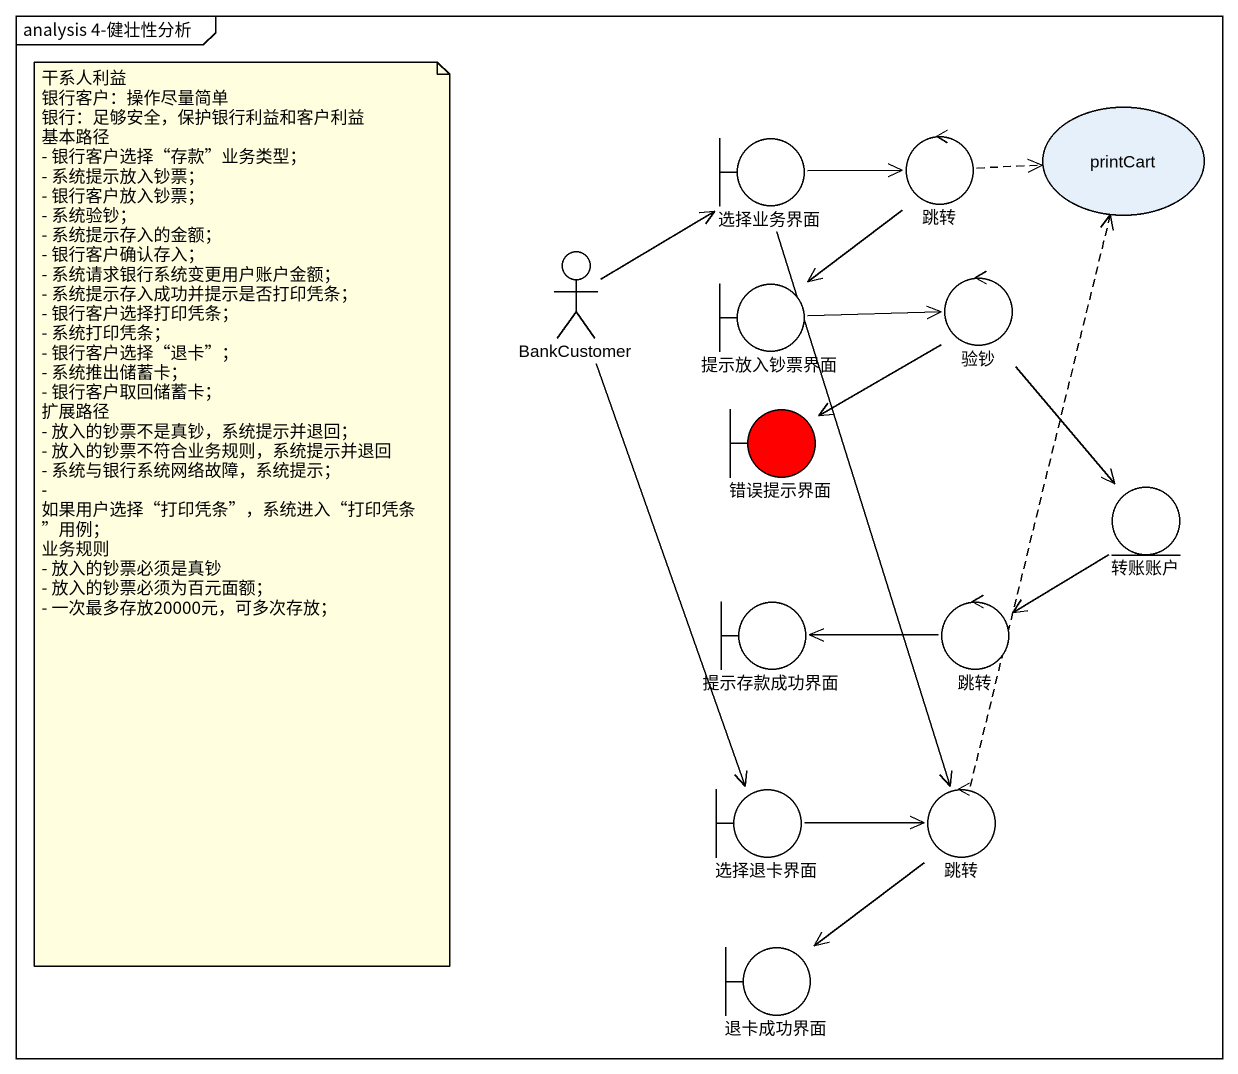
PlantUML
@startuml
mainframe analysis 4-健壮性分析
control 跳转
usecase printCart
boundary 选择业务界面
actor BankCustomer
boundary 提示放入钞票界面
control 验钞
boundary 错误提示界面 #FF0000
entity 转账账户
boundary 提示存款成功界面
control "跳转" as 跳转_2
boundary 选择退卡界面
control "跳转" as 跳转_3
boundary 退卡成功界面
跳转 .right.> printCart
跳转 --> 提示放入钞票界面
选择业务界面 -right-> 跳转
选择业务界面 --> 跳转_3
BankCustomer -up-> 选择业务界面
BankCustomer --> 选择退卡界面
提示放入钞票界面 -right-> 验钞
验钞 --> 错误提示界面
验钞 --> 转账账户
转账账户 --> 跳转_2
跳转_2 -left-> 提示存款成功界面
选择退卡界面 -right-> 跳转_3
跳转_3 .up.> printCart
跳转_3 --> 退卡成功界面
note as N1
  干系人利益
  银行客户：操作尽量简单
  银行：足够安全，保护银行利益和客户利益
  基本路径
  - 银行客户选择“存款”业务类型；
  - 系统提示放入钞票；
  - 银行客户放入钞票；
  - 系统验钞；
  - 系统提示存入的金额；
  - 银行客户确认存入；
  - 系统请求银行系统变更用户账户金额；
  - 系统提示存入成功并提示是否打印凭条；
  - 银行客户选择打印凭条；
  - 系统打印凭条；
  - 银行客户选择“退卡”；
  - 系统推出储蓄卡；
  - 银行客户取回储蓄卡；
  扩展路径
  - 放入的钞票不是真钞，系统提示并退回；
  - 放入的钞票不符合业务规则，系统提示并退回
  - 系统与银行系统网络故障，系统提示；
  - 如果用户选择“打印凭条”，系统进入“打印凭条”用例；
  业务规则
  - 放入的钞票必须是真钞
  - 放入的钞票必须为百元面额；
  - 一次最多存放20000元，可多次存放；
end note
@enduml
